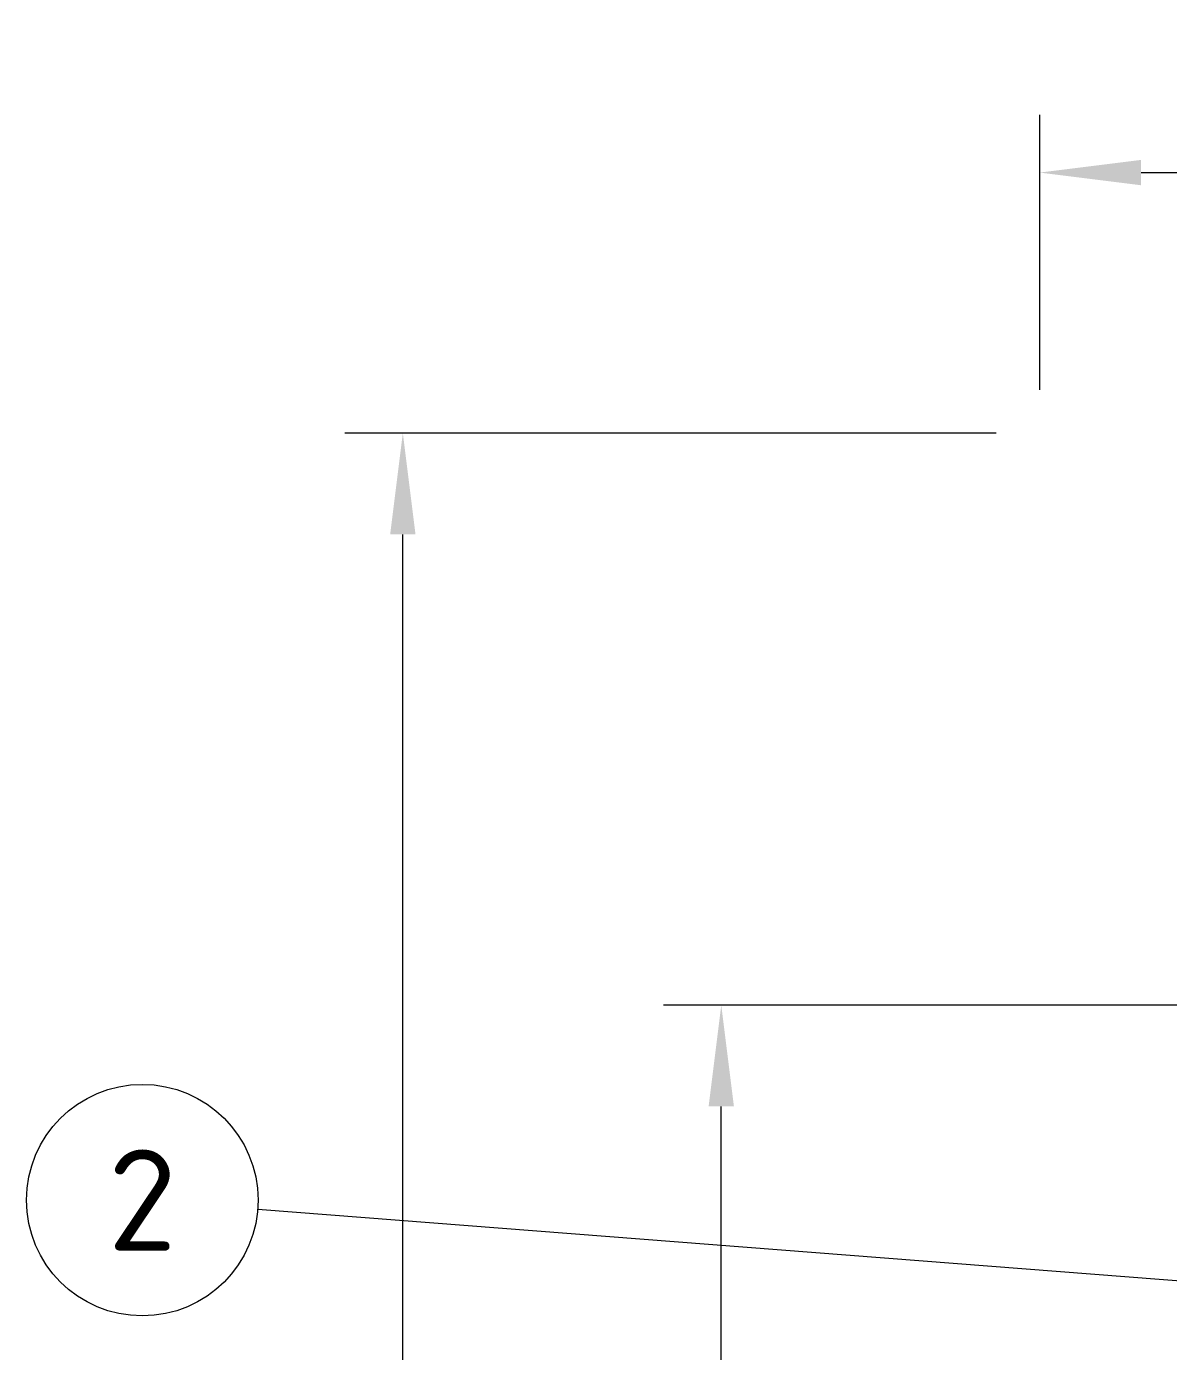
# Model space of a CAD drawing. Header units: millimetres. Extents: x 0 to 2382, y 0 to 420.
# Drawn here: x 97 to 136.45, y 301.77 to 347.55 of the extents above; entities that cross this region are included whole.
import ezdxf
from ezdxf.enums import TextEntityAlignment as Align

# ---------------------------------------------------------------- set-up
doc = ezdxf.new("R2010")
doc.units = ezdxf.units.MM
for name, color, linetype, lineweight in [('04-COTA', 3, 'CONTINUOUS', 18), ('06-TEXTO', 7, 'CONTINUOUS', 25), ('08-FINA', 5, 'CONTINUOUS', 18)]:
    doc.layers.add(name, color=color, linetype=linetype, lineweight=lineweight)
doc.styles.add('ISO3098', font='isocpeur.ttf')
doc.dimstyles.new('FLAMA-IRAM', dxfattribs={"dimtxt": 3.5, "dimasz": 3.5, "dimexe": 2, "dimexo": 1.5, "dimgap": 1, "dimtad": 1, "dimdec": 1, "dimtxsty": 'ISO3098', "dimblk": 'IRAM_FLECHA', "dimblk1": 'IRAM_FLECHA', "dimblk2": 'IRAM_FLECHA', "dimcen": 2.5, "dimclrd": 256, "dimclre": 256, "dimclrt": 256, "dimazin": 3, "dimtfac": 1, "dimtmove": 0, "dimatfit": 3, "dimlwd": 18, "dimlwe": 18})

# ---------------------------------------------------------------- blocks, each defined once
blk = doc.blocks.new('IRAM_FLECHA')
blk.add_solid([(0, 0), (-1, 0.125), (-1, -0.125)])

msp = doc.modelspace()

# ---------------------------------------------------------------- linework, layer by layer
at = {"layer": '08-FINA'}
msp.add_line((104.988, 306.691), (150.725, 303.142), dxfattribs=at)
msp.add_circle((101, 307), 4, dxfattribs=at)

# ---------------------------------------------------------------- texts
at = {"layer": '06-TEXTO', "style": 'ISO3098'}
msp.add_text('2', height=3.5, dxfattribs=at).set_placement((101, 307), align=Align.MIDDLE_CENTER)

# ---------------------------------------------------------------- dimensions: what is measured, and where the dimension line sits
at = {"layer": '04-COTA'}
msp.add_linear_dim(base=(132, 342.5), p1=(132, 333.5), p2=(187, 333.5), dimstyle='FLAMA-IRAM', override={"dimlfac": 10}, dxfattribs=at).render()
for base, p1, p2 in [((110, 216.5), (132, 216.5), (132, 333.5)), ((121, 216.5), (140, 216.5), (156.5, 313.738))]:
    msp.add_linear_dim(base=base, p1=p1, p2=p2, angle=90, dimstyle='FLAMA-IRAM', override={"dimlfac": 10}, dxfattribs=at).render()

doc.saveas('drawing.dxf')
